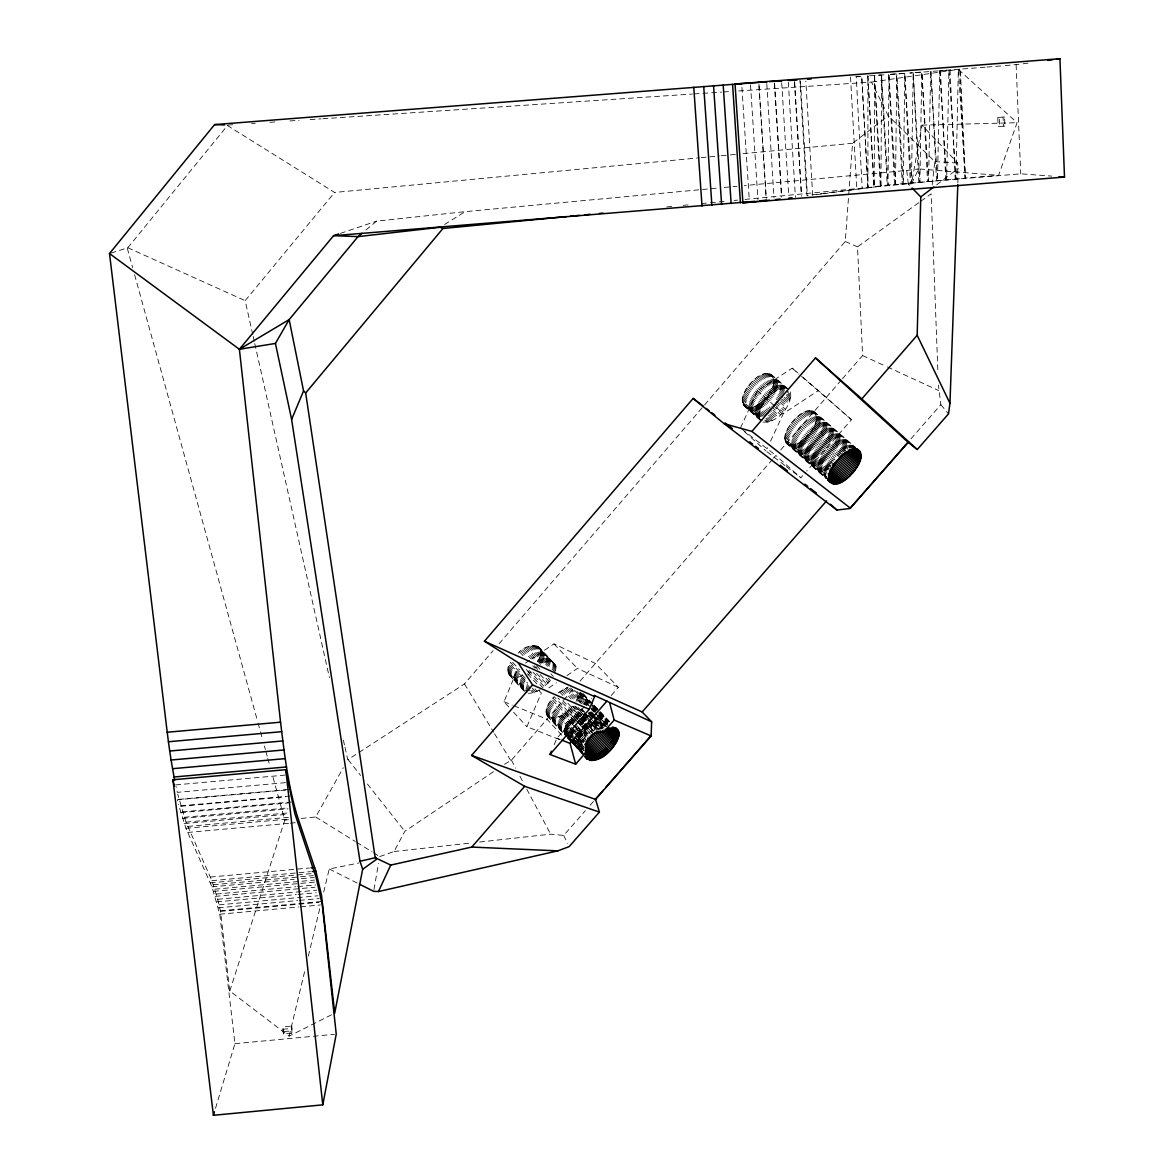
<?xml version="1.0" encoding="UTF-8"?>
<svg xmlns="http://www.w3.org/2000/svg" width="1174" height="1174" viewBox="0 0 1174 1174"><rect width="100%" height="100%" fill="white"/><g stroke="black" fill="none" stroke-linecap="round" stroke-linejoin="round"><path stroke-width="0.75" stroke-dasharray="5 3.75" d="M522.21 675.182C512.803 682.373 502.81 671.19 510.617 662.459L525.805 678.748M985.177 67.197L959.716 69.178L964.837 178.287L874.234 186.578L874.542 75.488L884.55 74.813M880.94 185.83L881.586 75.019L888.028 185.066L880.94 185.83L874.542 75.488M331.45 1014.835L289.127 1036.143L229.781 991.003L220.418 910.789L217.689 899.269L211.863 880.676L185.991 822.138L177.729 794.123M523.839 690.473L523.281 685.367L525.072 680.128L509.898 663.853M928.869 71.629L913.167 72.788L911.45 182.718L904.802 73.39L896.745 73.962L895.498 184.289L888.028 185.066L888.982 74.505L895.498 184.289L1020.72 173.825L1051.728 176.115M904.802 73.39L903.305 183.496L896.745 73.962M946.816 70.176L930.63 71.497L928.575 181.134L921.781 72.157L919.873 181.926L913.167 72.788L909.821 73.037L922.016 72.04L927.519 181.486M537.34 661.725C550.034 644.115 527.419 641.195 518.306 653.14M959.716 69.178L939.699 70.807L937.512 180.341L930.63 71.497M742.335 400.965C741.029 388.858 767.429 360.477 774.004 380.42C775.031 392.424 749.291 420.424 742.335 400.965L759.167 415.845L759.446 418.047L742.643 403.181M581.042 715.494L572.384 706.278C559.015 725.062 532.805 719.442 554.157 696.652L576.199 720.161M540.422 655.048L555.581 671.073C559.132 662.371 547.92 659.069 542.08 663.618L526.803 647.446M759.167 415.845C760.649 402.653 772.375 388.535 786.272 388.374M957.881 182.88L957.705 163.025L921.972 125.119L911.567 183.731L908.309 184.171L910.804 186.725M784.79 438.533C783.836 426.764 810.177 397.648 816.678 417.416C817.339 429.068 791.658 457.787 784.79 438.533L826.291 475.25M763.041 422.126C777.716 422.963 792.171 406.263 790.381 391.881M499.097 643.704L845.236 241.506L852.544 143.287L888.263 115.83L871.534 82.077L738.035 91M932.156 184.876L934.827 161.63L888.263 115.83M576.346 700.819L579.149 693.086L591.432 706.044M373.963 889.584L378.498 863.521M289.127 1036.143L305.343 968.579M308.336 956.12L319.856 908.118M323.686 892.108L329.234 868.995L358.862 862.993M291.827 1033.223L291.886 1026.047L283.448 1026.839L282.846 1029.275L283.374 1034.015L291.827 1033.223L291.886 1026.047M283.374 1034.015L283.448 1026.839M215.502 1108.315L234.932 1043.671L219.773 914.238L211.966 886.84L185.932 828.301L179.05 806.435L285.37 796.867M229.781 991.003L284.798 820.142L272.163 774.238M939.699 70.807L946.655 179.549L948.93 70.102L955.974 178.771L958.336 69.383L965.454 178.008L998.634 175.352L1017.051 122.712L958.336 69.383L871.534 82.077M508.812 706.983L503.998 701.714L518.028 668.065M559.25 739.473L526.906 726.721L541.317 693.027L537.633 689.079M554.172 744.712L556.96 738.211L584.608 706.425M740.471 428.084L757.362 390.81L792.23 368.181L797.733 372.892M784.878 465.491L766.02 450.963L767.532 447.705M770.54 441.204L783.351 413.586L818.366 390.575L851.473 419.661L806.729 471.038M911.567 183.731L918.64 168.924L998.634 175.352M379.701 856.58L394.068 851.532L404.839 831.309L493.931 771.406M301.146 818.469L315.674 816.987L343.307 767.693M536.9 683.899L526.48 672.746L529.254 670.677L544.325 686.761L551.531 679.144M111.119 253.056L127.805 247.743L227.477 125.559L334.59 192.448L699.352 157.83M252.762 334.619L245.19 300.676L334.59 192.448M528.638 674.58L530.956 671.895M344.98 747.236L347.768 759.739L464.478 683.928L493.124 650.645M908.309 184.171L906.739 170.45L744.331 185.595M504.497 764.303L511.438 760.15L572.941 689.285M580.029 681.125L772.287 459.606M773.49 458.227L775.882 455.483L800.844 477.789L805.555 472.388M780.651 449.98L841.318 380.082M842.506 378.718L862.596 355.561L857.519 246.833L919.345 202.295M585.797 705.046L591.813 698.134M611.228 695.551L618.39 687.318L595.365 663.442L553.967 643.88L531.499 658.996M479.608 842.037L550.606 834.156L563.696 835.418L585.312 810.735M590.111 805.247L593.721 801.138M910.951 438.841L940.844 404.692L938.422 385.087M365.965 229.987L376.561 221.152L465.168 211.643L716.962 188.148M558.134 692.939L568.143 687.098M536.313 667.111L534.918 668.211L531.396 664.469M936.691 184.802L958.395 168.308M920.812 201.238L931.129 193.813L937.923 372.334M548.845 687.905L556.373 682.784M566.895 675.622L577.432 668.446L618.39 687.318M525.512 663.031L530.002 660.008M444.55 224.513L465.168 211.643M540.113 689.769L533.143 692.88L528.373 693.32M340.445 233.377L376.561 221.152M1005.193 65.627L1021.365 64.056M1023.112 63.807L1028.38 63.073M821.58 193.989L812.687 195.192L805.834 81.123M823.356 193.739L873.882 187.004L867.791 75.782M874.307 75.371L880.324 186.24L806.89 195.486L799.89 79.847M906.739 170.45L918.64 168.924M394.068 851.532L470.51 843.049M284.798 820.142L288.437 819.76M701.172 157.654L719.413 155.922M721.232 155.76L728.526 155.056M730.345 154.895L735.819 154.366M743.113 153.677L852.544 143.287M666.759 206.947L672.218 206.419M683.136 205.377L690.415 204.672M701.333 203.616L708.612 202.911M710.431 202.735L724.989 201.341M734.088 200.46L737.727 200.108M745.006 199.419L908.764 183.658M724.27 187.473L737.037 186.284M282.846 1029.275L291.284 1028.483M283.991 1031.564L292.414 1030.772M234.932 1043.671L334.429 1034.294M211.863 880.676L310.376 871.666M210.307 882.863L312.988 873.471M213.36 884.726L313.37 875.584M211.966 886.84L294.146 879.326M301.454 878.651L314.236 877.492M214.827 889.188L314.529 880.06M213.595 891.36L315.512 882.026M216.28 894.045L295.804 886.752M297.609 886.59L315.689 884.932M215.194 896.378L314.955 887.236M217.689 899.269L316.819 890.186M216.764 901.881L296.332 894.573M298.137 894.412L316.217 892.754M219.068 904.861L317.949 895.791M218.291 907.84L297.624 900.546M299.429 900.385L319.255 898.565M220.418 910.789L297.081 903.745M298.915 903.584L320.825 901.573M220.404 911.391L297.095 904.347M298.915 904.171L319.005 902.336M219.773 914.238L298.886 906.959M300.691 906.798L320.473 904.978M285.575 782.647L177.303 792.362L175.997 786.389M178.991 799.362L290.55 789.339M285.81 789.999L177.391 799.743L178.639 804.762M180.708 805.863L290.11 796.031M182.454 811.85L291.49 802.018M180.737 812.657L288.466 802.943M184.215 817.28L287.454 807.961M182.454 818.381L288.026 808.857M185.991 822.138L287.058 813.024M184.201 823.605L287.586 814.272M187.767 826.423L288.452 817.324M185.932 828.301L288.965 818.982M187.679 832.454L288.525 823.326M290.33 823.165L295.731 822.681M210.351 877.051L309.29 868.012M175.66 784.892L287.835 774.855M986.996 67.05L1003.374 65.773M997.768 117.473L1004.533 117.004L1004.929 126.088L998.179 126.528L997.768 117.473L999.221 117.415L999.617 126.499L998.179 126.528M890.538 74.402L904.684 73.287L910.364 183.085M890.259 74.3L896.51 73.874L902.263 183.892M227.785 125.09L233.274 124.723M251.559 123.505L255.213 123.255M269.844 122.287L277.167 121.788M289.963 120.937L299.106 120.32M310.083 119.587L321.06 118.853M322.879 118.735L692.308 94.052M694.142 93.935L721.57 92.1M723.404 91.968L730.712 91.484M869.552 75.811L881.292 74.916L887.221 185.477M855.846 76.662L861.643 76.31L867.968 187.326L867.88 75.928L874.234 186.578M1004.533 117.004L1003.066 117.048L1003.462 126.117L1004.929 126.088M921.972 125.119L1017.051 122.712M934.827 161.63L957.705 163.025M556.96 738.211L560.247 739.503M503.998 701.714L512.26 705.075M513.904 705.75L546.967 719.207L562.361 735.834M845.236 241.506L857.519 246.833M127.805 247.743L245.19 300.676M862.596 355.561L885.739 366.215M887.397 366.963L938.628 390.546M329.234 868.995L357.791 883.347M315.674 816.987L355.311 841.494M356.837 842.433L372.085 851.869M373.611 852.808L378.175 855.641M786.331 466.606L800.844 477.789M741.88 429.17L775.882 455.483M803.236 377.602L818.366 390.575M851.473 419.661L800.33 375.284M771.069 374.359L789.427 390.238M813.905 411.443L855.773 447.705M770.217 373.948L788.664 389.871M813.068 411.061L854.966 447.338M769.278 373.655L789.075 390.751M812.144 410.797L855.274 448.086M768.251 373.508L788.077 390.59M811.131 410.651L854.393 448.145M767.136 373.479L788.253 391.661M810.031 410.651L853.307 448.174M774.004 380.42L790.924 395.08M816.678 417.416L851.649 447.734M765.962 373.581L782.97 388.33M808.857 410.783L850.798 447.147M773.959 381.653L786.962 392.923M788.253 394.053L790.85 396.313M816.59 418.634L850.196 447.793M764.729 373.816L781.723 388.565M807.624 411.047L849.565 447.441M773.798 382.944L785.479 393.099M786.785 394.229L790.674 397.604M816.4 419.94L848.641 447.925M763.438 374.183L780.431 388.946M806.333 411.428L848.288 447.852M773.505 384.309L785.186 394.449M786.492 395.579L790.381 398.969M816.077 421.29L847.921 448.952M762.102 374.667L779.11 389.445M805.012 411.942L848.303 449.569M773.108 385.703L789.97 400.363M815.651 422.699L846.087 449.158M760.752 375.284L777.746 390.076M803.647 412.588L845.588 449.055M772.595 387.156L782.97 396.166M784.261 397.296L789.442 401.816M815.108 424.137L845.515 450.596M759.358 376.018L776.366 390.81M802.253 413.351L845.544 451.021M771.978 388.609L782.339 397.634M783.63 398.764L788.811 403.269M814.462 425.604L843.46 450.875M757.978 376.869L774.972 391.661M800.859 414.217L844.135 451.917M771.245 390.091L780.314 397.986M781.605 399.116L788.077 404.751M813.699 427.101L842.697 452.357M756.584 377.823L773.578 392.63M799.45 415.2L841.376 451.741M770.423 391.573L779.477 399.468M780.769 400.598L787.24 406.248M812.863 428.583L840.437 452.65M755.205 378.864L772.184 393.686M798.071 416.271L841.318 454.015M769.513 393.055L778.567 400.95M779.859 402.08L786.316 407.73M811.909 430.08L839.483 454.147M753.855 380.009L770.834 394.846M796.691 417.43L839.938 455.204M768.515 394.508L774.972 400.143M776.263 401.273L785.303 409.183M810.896 431.548L838.441 455.629M752.534 381.227L769.498 396.078M795.356 418.678L838.588 456.466M767.444 395.932L773.901 401.581M775.192 402.711L784.217 410.621M809.796 432.986L835.947 455.879M751.243 382.533L768.207 397.37M794.05 419.998L835.917 456.627M766.299 397.311L772.741 402.961M774.033 404.091L783.073 412.015M808.622 434.38L834.773 457.288M750.025 383.883L766.974 398.734M792.802 421.378L834.641 458.021M757.362 390.81L775.148 406.395M776.513 407.598L783.351 413.586M765.081 398.646L771.538 404.311M772.83 405.441L781.855 413.351M807.389 435.745L834.905 459.856M748.865 385.292L765.8 400.158M791.628 422.801L833.437 459.46M763.834 399.923L770.276 405.588M771.567 406.718L780.593 414.627M806.112 437.036L833.613 461.162M747.765 386.745L764.714 401.611M790.513 424.269L832.293 460.942M792.23 368.181L798.98 374.095M762.528 401.126L771.553 409.051M772.844 410.181L779.287 415.845M804.806 438.254L832.293 462.409M746.767 388.227L763.687 403.093M789.471 425.751L832.586 463.642M761.192 402.256L771.509 411.311M772.786 412.456L777.951 416.975M803.456 439.414L830.928 463.569M745.842 389.724L762.762 404.604M788.532 427.263L830.267 463.979M759.842 403.298L770.144 412.368M771.435 413.497L776.586 418.032M802.091 440.47L830.928 465.858M745.02 391.236L761.926 406.116M787.666 428.789L830.722 466.68M758.477 404.238L768.779 413.307M770.056 414.451L775.207 418.986M800.712 441.439L829.548 466.841M744.287 392.732L761.192 407.613M786.918 430.286L828.595 467.017M757.098 405.074L767.4 414.158M768.691 415.288L773.842 419.837M799.333 442.304L829.534 468.925M743.685 394.215L760.561 409.095M786.272 431.768L829.27 469.688M755.733 405.808L767.326 416.036M768.603 417.166L772.477 420.571M797.953 443.068L828.154 469.703M743.171 395.667L760.048 410.548M785.744 433.235L827.362 469.967M754.398 406.439L765.976 416.653M767.268 417.797L771.127 421.202M796.618 443.713L828.184 471.581M742.79 397.076L759.637 411.957M785.318 434.644L826.907 471.376M753.077 406.938L764.656 417.166M765.947 418.311L769.806 421.715M795.297 444.227L826.863 472.124M742.511 398.441L759.358 413.321M785.024 436.009L826.584 472.74M751.8 407.305L764.67 418.692M765.947 419.822L768.53 422.097M794.02 444.638L825.586 472.55M742.364 399.732L759.196 414.627M784.848 437.3L826.379 474.032M750.568 407.569L763.438 418.942M764.714 420.087L767.297 422.361M792.788 444.917L825.733 474.061M749.379 407.686L759.681 416.799M791.614 445.063L825.938 475.441M742.438 402.11L759.24 416.99M784.848 439.663L826.32 476.38M748.278 407.686L762.44 420.219M790.513 445.078L826.481 476.923M785.039 440.72L826.481 477.422M747.236 407.554L761.412 420.101M789.486 444.975L826.789 478.009M742.981 404.135L761.75 420.982M785.347 441.673L826.76 478.361M743.421 405.001L760.884 420.6M785.773 442.51L826.364 478.61M743.978 405.749L761.412 421.231M786.301 443.244L826.349 478.728M744.507 431.694L766.02 450.963M583.331 711.723L580.822 709.36L583.199 711.958M584.593 712.912L589.627 717.637M590.874 718.826L600.927 728.276L593.472 720.366M594.836 720.381L602.379 727.513L594.91 719.603M592.503 716.096L603.803 726.838L596.333 718.943M590.155 711.884L592.665 714.291M593.912 715.494L605.197 726.28L596.48 717.079M591.623 709.756L594.117 712.192M595.35 713.396L607.824 725.532L597.948 715.098M579.369 710.314L581.82 713.014M583.199 714.056L598.491 729.01M581.629 714.981L577.931 711.356L581.497 715.318M582.876 716.184L586.574 719.809M591.52 724.637L596.465 729.465M580.338 716.228L576.507 712.471L579.985 716.375M581.614 717.475L586.721 722.48M587.998 723.727L594.382 729.964M578.855 717.343L575.113 713.675L578.753 717.769M580.103 718.561L583.845 722.23M585.092 723.448L592.562 730.786M577.681 718.767L557.87 697.958M578.987 720.058L582.891 723.903M584.197 725.194L592.019 732.884M576.346 720.044L572.486 716.228L576.052 720.293M577.623 721.306L581.468 725.121M582.759 726.383L590.449 734.014M564.562 729.773L572.076 737.243M573.323 738.49L583.346 748.44M575.084 721.364L571.268 717.578L574.834 721.658M583.962 730.228L589.054 735.291M580.235 729.098L551.809 699.352M581.497 730.36L586.56 735.438M566.881 733.442L571.855 738.446M573.103 739.693L583.052 749.672M577.916 729.303L550.753 700.746M579.178 730.58L585.503 736.964M566.822 734.557L570.52 738.314M571.753 739.561L582.788 750.817M570.637 724.343L568.084 721.761L570.403 724.417M578.268 732.136L585.914 739.913M575.671 731.842L567.218 723.155L569.581 725.87M576.874 733.075L584.124 740.515M567.115 732.4L572.222 737.639M573.499 738.945L583.713 749.408M568.113 736.846L570.564 739.356M571.797 740.618L582.818 751.932L574.203 742.658M594.558 721.144L601.924 728.731M590.052 712.163L592.503 714.687M593.721 715.964L604.757 727.366M588.629 712.809L591.08 715.333M592.312 716.61L603.348 727.997M583.331 711.943L580.822 709.36L585.797 714.643M584.579 713.249L588.35 717.123M593.354 722.303L599.635 728.775M566.939 733.574L570.74 737.507M575.832 742.746L583.449 750.612M597.551 717.96L606.122 726.838M583.008 714.086L587.851 719.104M589.069 720.366L597.551 729.157M568.906 727.088L566.455 724.549L574.453 733.735M570.138 728.364L575.055 733.457M576.273 734.719L583.639 742.35M597.654 716.272L606.21 725.165M566.881 734.675L570.681 738.622M571.943 739.928L583.317 751.742M574.38 744.111L582.891 752.945M568.157 728.628L565.795 725.914L568.304 728.54M569.566 729.846L573.323 733.779M578.342 739.004L582.113 742.937M553.967 643.88L577.432 668.446M568.216 737.008L582.055 751.492M567.688 729.802L565.266 727.249L567.702 729.92M568.906 731.079L573.748 736.171M574.966 737.433L584.652 747.618M538.44 646.639L555.405 664.704M583.067 693.585L592.929 704.077M594.161 705.266L609.614 721.496M537.633 646.184L552.895 662.268M583.522 694.553L589.686 701.054M594.616 706.264L599.547 711.459M600.78 712.765L609.409 721.863M540.524 649.516L555.742 665.57M582.612 693.893L592.444 704.268M593.677 705.559L598.593 710.754M599.826 712.046L608.44 721.13M536.738 645.847L551.985 661.931M582.627 694.245L592.503 704.664M593.736 705.956L598.667 711.165M599.899 712.457L608.528 721.57M540.759 650.484L555.962 666.524M580.352 692.249L592.635 705.207M593.868 706.513L598.784 711.693M600.017 712.985L608.616 722.069M535.74 645.627L551.002 661.725M580.411 692.763L595.218 708.377M600.149 713.587L607.56 721.394M540.862 651.511L556.05 667.551M580.426 693.276L591.476 704.943M592.709 706.234L607.457 721.79M570.916 740.589L582.172 752.461M569.816 739.913L567.409 737.375L572.369 742.775M571.034 741.176L581.893 752.607M534.654 645.524L549.916 661.637M579.34 692.689L591.681 705.721M592.914 707.012L597.845 712.222M599.092 713.528L607.721 722.656M540.832 652.627L556.021 668.666M592.65 707.335L597.566 712.53M598.799 713.821L607.384 722.891M533.48 645.553L548.757 661.666M576.948 691.442L588.057 703.167M599.166 714.907L607.809 724.02M540.686 653.815L555.86 669.84M578.973 694.26L591.241 707.218M592.474 708.509L597.375 713.689M598.608 714.995L607.193 724.064M532.248 645.685L547.524 661.828M574.482 690.312L590.537 707.262M591.769 708.568L596.715 713.792M578.679 695.492L606.885 725.297M530.956 645.949L546.233 662.092M570.711 687.979L587.881 706.132M597.83 716.639L606.444 726.574M540.025 656.325L555.185 672.364M578.268 696.769L586.853 705.838M529.606 646.331L544.883 662.488M569.375 688.39L586.53 706.543M591.505 711.811L595.247 715.758M539.526 657.645L547.671 666.274M577.74 698.09L583.86 704.576M591.212 712.339L594.88 716.228M596.098 717.534L604.683 726.603M528.227 646.83L543.489 663.002M566.749 687.626L583.918 705.794M590.126 712.354L595.101 717.622M577.52 718.884L573.778 714.922L577.373 719.002M578.767 720.205L582.524 724.153M583.772 725.473L590.008 732.062M564.855 728.54L567.35 731.182M568.598 732.503L572.34 736.465M577.329 741.733L583.581 748.337M538.895 658.996L544.721 665.159M577.094 699.44L580.763 703.329M589.333 712.398L594.22 717.578M595.453 718.884L604.008 727.953M565.34 688.258L577.593 701.245M588.702 713.014L593.677 718.283M538.176 660.36L540.495 662.826M550.973 673.92L553.306 676.4M588.57 713.777L593.457 718.958M594.69 720.249L603.245 729.318M525.38 648.151L540.642 664.352M563.887 689.006L576.155 702.008M588.497 715.098L592.224 719.046M581.6 708.67L586.486 713.865M587.704 715.157L601.147 729.421M523.927 648.973L534.493 660.199M562.449 689.857L571.019 698.956M593.252 722.553L599.474 729.157M578.195 707.467L585.533 715.245M586.751 716.536L590.419 720.425M591.637 721.731L598.96 729.509M522.489 649.897L530.707 658.614M560.996 690.796L567.115 697.297M575.7 706.41L584.344 715.597M585.591 716.918L590.551 722.201M591.799 723.522L598.021 730.125M567.482 737.477L569.977 740.119M571.224 741.44L582.421 753.341M536.562 665.687L540.04 669.385M548.17 678.029L550.503 680.494M574.732 706.249L580.925 712.838M588.35 720.733L597.008 729.949M521.065 650.895L526.935 657.132M559.558 691.824L563.226 695.727M573.029 706.146L581.658 715.318M582.891 716.639L586.618 720.601M587.866 721.922L595.321 729.861M534.302 665.775L537.78 669.488M545.91 678.132L549.388 681.845M582.275 716.815L594.646 729.979M519.671 651.981L523.178 655.723M567.937 703.358L580.235 716.448M581.468 717.769L585.195 721.731M590.17 727.029L593.897 730.991M540.084 674.492L548.214 683.136M571.18 707.599L579.839 716.815M581.086 718.136L584.799 722.083M586.031 723.389L593.457 731.285M562.874 700.629L578.841 717.637M580.088 718.958L583.816 722.935M585.048 724.255L592.503 732.194M536.533 673.274L546.967 684.398M569.933 708.876L580.895 720.557M582.113 721.863L585.767 725.752M586.985 727.058L591.872 732.253M577.432 721.467L581.13 725.4M582.363 726.721L588.541 733.28M573.837 744.492L582.231 753.429M532.908 672.012L545.661 685.616M568.612 710.094L579.589 721.79M580.807 723.096L584.461 726.985M585.679 728.291L589.333 732.194M567.262 711.268L578.224 722.964M579.442 724.27L583.096 728.159M584.314 729.465L587.969 733.368M526.245 669.459L529.753 673.216M552.939 697.987L574.952 721.511M583.537 730.683L587.22 734.616M527.874 671.748L542.946 687.847M565.868 712.354L575.612 722.758M584.138 731.872L587.778 735.775M564.459 713.381L576.625 726.398M577.843 727.689L581.497 731.607M582.715 732.899L586.369 736.802M563.036 714.306L575.201 727.337M576.419 728.643L580.059 732.547M581.277 733.853L584.931 737.756M512.627 662.327L519.642 669.84M549.799 702.155L570.564 724.402M577.99 732.356L584.182 738.989M561.598 715.157L573.763 728.188M574.981 729.494L578.635 733.398M579.839 734.704L584.711 739.928M548.933 703.549L569.698 725.811M570.931 727.132L575.876 732.444M577.109 733.765L584.535 741.733M534.948 688.844L537.266 691.325M560.174 715.905L572.34 728.951M573.558 730.257L578.415 735.467M579.633 736.773L584.505 741.997M570.403 740.867L581.556 752.798M573.807 722.905L570.124 718.958L573.704 723.067M578.709 728.188L586.075 736.098M548.185 704.943L571.4 729.861M572.633 731.182L584.99 744.448M520.816 675.798L527.757 683.253M532.394 688.228L535.858 691.956M558.765 716.551L577.006 736.127M578.224 737.433L583.096 742.658M509.281 665.203L531.015 688.742M532.174 689.989L534.478 692.469M547.539 706.308L573.206 733.882M578.151 739.18L583.096 744.492M508.782 666.538L529.679 689.138M530.824 690.385L533.143 692.88M547.011 707.643L583.786 747.148M508.401 667.83L529.547 690.679M546.614 708.935L569.786 733.853M571.019 735.173L574.717 739.15M575.95 740.486L583.962 749.203M508.151 669.077L528.3 690.84M546.336 710.167L574.424 740.398M575.436 741.557L583.948 750.729M572.765 724.343L569.067 720.352L573.587 725.561M573.998 725.679L577.711 729.685M578.943 731.02L585.107 737.683M508.019 670.251L523.149 686.541M546.174 711.341L568.084 734.924M514.403 677.193L527.141 690.899M552.382 718.062L568.187 735.1M508.019 671.367L523.134 687.641M546.159 712.442L572.971 741.337M513.317 677.105L527.214 692.073M551.296 718.018L567.115 735.056M568.333 736.362L573.191 741.616M574.409 742.922L582.935 752.094M508.137 672.394L526.201 691.882M546.248 713.469L585.591 755.88M508.386 673.348L526.451 692.836M546.482 714.408L566.44 735.922M567.658 737.243L572.53 742.496M573.264 743.274L584.696 755.616M508.753 674.199L525.629 692.411M546.82 715.245L566.851 736.846M583.904 755.234L572.941 743.406L584.447 756.041M509.237 674.962L524.925 691.868M547.289 715.993L566.162 736.333M567.38 737.639L572.252 742.893M584.388 713.264L587.954 717.167M592.723 722.377L598.667 728.893M513.64 712.251L526.906 726.721M565.795 725.914L568.157 728.496M578.767 740.119L582.304 743.993M568.92 731.255L582.304 745.93M583.038 714.364L586.707 718.4M591.593 723.8L596.495 729.186M582.671 716.639L594.558 729.832M581.145 717.666L584.623 721.555M589.26 726.75L592.738 730.639M579.971 719.134L583.61 723.243M584.828 724.607L592.107 732.811M578.562 720.352L582.157 724.417M583.361 725.781L589.333 732.561M577.241 721.643L580.807 725.708M581.996 727.073L587.939 733.838M584.329 732.532L586.707 735.247M575.245 736.729L582.333 744.844M578.489 728.555L585.65 736.788M574.732 726.867L578.122 730.771M579.252 732.077L586.046 739.899M576.654 734.029L583.742 742.173M575.598 735.056L582.451 742.922M577.314 732.371L584.226 740.339M940.844 404.692L948.504 413.864M348.106 759.637L360.594 775.412M367.403 784.012L404.839 831.309M464.478 683.928L493.623 732.209M494.562 733.765L510.543 760.238M511.438 760.15L515.694 768.192M519.95 776.234L523.355 782.662M526.759 789.104L550.606 834.156M563.696 835.418L567.585 843.416M127.306 248.242L132.647 267.657M134.599 274.716L257.576 721.291M258.06 723.052L260.012 730.111M260.496 731.886L262.448 738.945M264.385 746.004L265.353 749.526M265.838 751.301L267.305 756.599M267.789 758.36L269.727 765.419M253.173 336.41L254.362 341.766M254.758 343.556L329.41 677.574M343.38 740.09L344.569 745.461M741.924 87.316L749.306 200.035M758.991 84.279L766.299 198.362M758.932 85.981L766.152 198.685M750.509 84.763L757.934 199.507M781.708 82.782L788.737 195.897M774.591 83.251L781.708 196.689M774.385 83.09L781.532 197.085M766.783 83.618L774.033 197.878M800.477 81.446L807.404 195.882M794.637 81.798L801.534 194.781M794.431 81.975L801.402 196.205M788.326 82.209L795.414 197.349M867.938 187.737L861.76 76.149L856.242 76.471L862.156 188.045M850.519 76.985L856.815 188.75M888.689 74.417L894.544 184.685M913.196 72.685L918.787 182.293M940.447 70.66L945.76 179.871M931.114 71.365L936.514 180.679M960.435 71.291L965.454 178.008M950.001 69.926L955.225 179.079M1016.112 64.775L1020.72 173.825"/><path stroke-width="1.5" d="M359.376 884.139L373.655 891.315L378.439 891.55L557.841 850.856L569.155 846.615L599.415 812.1L595.57 799.391L651.115 735.951L651.658 721.834L642.163 711.987L484.422 641.224L693.13 398.426L703.285 406.219M693.13 398.426L724.153 423.697L751.888 431.401L815.475 357.909L908.192 442.378L917.246 449.525L948.504 413.864L949.957 403.298L917.173 335.294L920.768 196.909L912.051 188.001M949.957 403.298L957.808 184.7M610.876 727.953L618.977 735.262L618.581 731.373L615.514 728.071L615.983 731.96L618.977 735.262C615.968 747.838 597.463 768.163 584.916 756.54M616.115 728.423L618.184 730.624C614.648 726.427 608.352 729.201 604.375 731.27L593.75 733.515L586.648 741.645L585.826 755.44L586.985 758.786M860.953 457.126C857.358 435.172 828.756 465.286 829.049 476.395C833.085 497.864 860.997 468.103 860.953 457.126L851.546 448.967M595.057 733.236L595.145 732.312L595.981 732.825M322.777 1104.851L336.234 1034.118L322.263 904.816L316.07 877.316L294.835 813.611L285.796 769.674L172.945 779.771L213.404 1115.3L322.777 1104.851L285.796 769.674M361.988 233.303L358.026 236.62L289.156 319.607L275.435 343.439L291.607 419.441L360.007 861.261L362.663 869.288L334.707 1013.191L321.544 895.454L315.85 871.167L297.433 816.517C288.056 785.89 284.416 753.869 280.557 722.186L239.393 349.28L333.577 235.695L338.728 233.949M213.404 1115.3L214.46 1111.807M291.607 419.441L303.552 390.957L289.156 319.607L239.393 349.28L109.505 253.54L214.607 124.591L741.674 83.677M586.266 752.035L575.656 764.186L549.975 754.456L589.245 709.316L594.616 696.549L594.22 695.375L651.658 721.834M549.975 754.456L551.369 751.213M378.439 891.55L390.751 865.077L471.787 847.07L557.841 850.856M360.007 861.261L375.196 857.724L305.666 392.952L442.95 228.49L566.675 216.574M375.196 857.724L390.751 865.077M599.415 812.1L524.661 786.316L471.596 755.41L532.57 684.926L589.245 709.316M471.787 847.07L524.661 786.316M917.246 449.525L861.789 398.925L917.173 335.294M575.656 764.186L570.08 743.391L606.958 701.039M604.375 731.27L614.163 720.044L609.776 703.27M642.163 711.987L826.628 500.843M594.924 799.758L603.333 790.161M605.725 787.416L651.379 735.291M724.153 423.697L836.93 510.059L849.961 508.489L908.559 441.571M849.961 508.489L908.192 442.378M920.768 196.909L933.8 187.004M362.663 869.288L376.296 859.456L375.607 857.255M585.488 757.157L587.572 759.373L585.122 756.54L588.878 757.362L595.247 755.704L598.373 758.844L596.656 755.029L585.709 743.289M239.393 349.28L275.435 343.439M1047.663 60.402L1052.917 59.669M1056.424 59.184L1059.931 58.7L1064.495 177.054L742.893 202.808L735.056 84.029L1059.931 58.7M788.737 198.113L792.083 197.731M775.647 199.536L780.138 199.066M769.425 200.182L759.695 201.165M759.754 200.842L766.417 200.167M742.893 202.808L758.052 201.326M754.633 201.341L333.577 235.695L358.026 236.62L440.133 227.272L442.95 228.49M570.315 216.236L579.413 215.356M584.872 214.827L590.331 214.299M599.43 213.433L603.069 213.081M312.196 871.504L315.85 871.167M311.081 867.85L314.676 867.527M109.505 253.54L167.222 732.238L280.557 722.186M167.222 732.238L168.425 741.748L281.643 731.681M168.425 741.748L169.716 751.022L282.787 740.955M169.716 751.022L171.096 760.018L283.991 749.951M171.096 760.018L172.563 768.691L285.238 758.624M172.563 768.691L174.075 776.997L286.529 766.93M750.391 82.928L758.874 82.474M735.056 84.029L750.465 83.061M586.53 742.995L586.296 743.934M758.697 82.356L766.886 81.916M769.704 81.593L781.591 80.947M774.268 81.285L781.458 80.815M788.224 80.375L794.534 79.979M789.75 80.448L797.102 80.008M807.521 79.216L811.131 79.01M214.607 124.591L224.483 124.972M1059.021 176.658L1064.495 177.054M471.596 755.41L595.57 799.391M561.876 740.148L570.08 743.391M586.105 744.888L584.99 744.448L585.958 745.872M614.163 720.044L651.115 735.951M484.422 641.224L518.028 662.576L594.616 696.549M600.178 730.8L611.17 742.467L615.117 744.301L602.379 730.712M612.153 741.087L615.998 742.937L604.463 730.624M613.033 739.693L616.776 741.572L605.241 729.245M613.797 738.314L617.436 740.222L607.119 729.186M614.472 736.964L618.008 738.916L607.677 727.865M615.029 735.643L618.449 737.639L609.335 727.88M615.469 734.366L618.771 736.421L615.792 733.134M597.918 732.15L596.568 731.182L596.935 732.473M706.19 408.449L709.096 410.665M711.987 412.896L714.893 415.126M725.048 422.919L732.312 428.481M749.716 441.85L752.622 444.066M755.528 446.296L758.433 448.527M780.196 465.227L787.446 470.789M804.865 484.143L807.771 486.374M810.676 488.604L816.473 493.051M612.373 726.97L619.036 733.148L613.547 727.249M751.888 431.401L850.504 508.254M615.998 729.846L618.874 732.209L615.514 728.071M857.093 448.835L859.794 451.168M857.592 449.569L860.278 451.902M856.609 449.246L860.659 452.753M855.523 449.04L860.909 453.707M854.32 448.923L861.041 454.764M852.984 448.908L861.056 455.908M849.976 449.084L860.718 458.418M849.301 450.156L860.381 459.768M848.846 451.564L859.911 461.177M846.894 451.799L859.339 462.629M844.84 452.078L858.664 464.097M844.077 453.56L857.871 465.594M841.817 453.854L856.991 467.091M840.863 455.351L856.022 468.587M839.821 456.833L854.98 470.07M838.706 458.286L853.85 471.537M837.517 459.694L852.662 472.946M836.284 461.059L851.414 474.325M834.993 462.365L850.108 475.646M833.657 463.613L848.773 476.893M832.307 464.772L847.423 478.067M832.307 467.061L846.028 479.153M830.913 468.044L844.649 480.137M830.899 470.143L843.255 481.032M829.534 470.921L841.89 481.824M829.548 472.799L840.54 482.485M828.228 473.342L839.219 483.042M815.475 357.909L861.789 398.925M828.33 474.971L837.942 483.468M828.477 476.483L836.724 483.776M828.697 477.877L835.55 483.952M827.802 478.097L834.465 483.996M828.125 479.183L833.452 483.908M828.536 480.151L832.527 483.688M831.706 483.336L827.699 479.799L830.341 482.279M830.502 504.292L836.93 510.059M303.552 390.957L305.666 392.952M596.656 755.029L599.782 758.169L598.094 754.266L585.929 741.22M585.356 747.119L597.008 759.417L595.247 755.704L585.518 745.255M585.239 748.88L595.688 759.886L593.868 756.261M598.094 754.266L601.191 757.391L599.532 753.385L587.367 740.368M585.166 750.509L594.411 760.224L592.532 756.716M585.166 752.035L593.178 760.459L591.256 757.054M599.532 753.385L602.614 756.526L600.971 752.431L587.587 738.108M585.224 753.429L592.034 760.576L590.023 757.274M600.971 752.431L604.038 755.557L602.394 751.389L588.996 737.081M585.371 754.721L590.962 760.576L588.878 757.362M602.394 751.389L605.446 754.53L603.788 750.259L590.405 735.966M615.954 728.218L617.671 729.979M603.788 750.259L606.841 753.414L605.168 749.085L591.769 734.792M605.168 749.085L608.191 752.24L606.488 747.838L593.09 733.545M606.488 747.838L609.511 750.993M585.122 756.54L589.964 760.444L587.792 757.347M612.3 728.071L619.065 734.161L616.057 730.859M598.256 731.255L613.107 747.046M597.126 732.605L611.977 748.396M594.69 732.605L610.774 749.716M611.17 742.467L614.149 745.681M518.028 662.576L532.57 684.926M172.945 779.771L174.354 786.198M174.075 776.997L174.721 780.152M703.725 86.48L711.884 205.245M693.761 87.243L702.023 206.081M723.184 85.027L731.138 203.557M713.557 85.746L721.614 204.408M732.576 84.337L740.412 202.706"/></g></svg>
